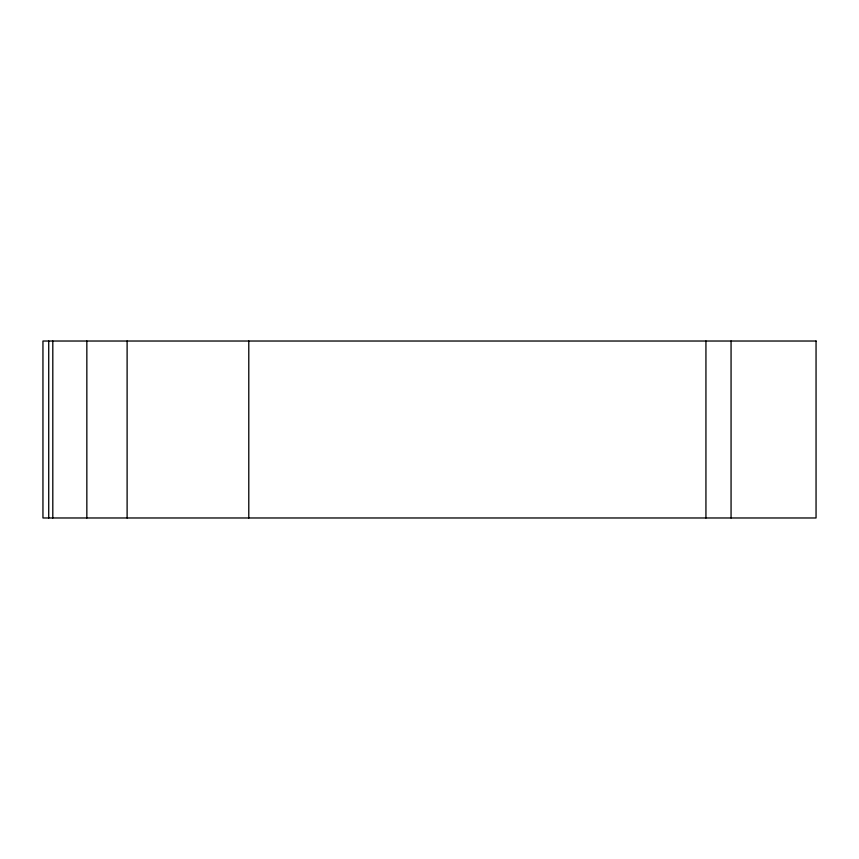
<?xml version="1.0" encoding="UTF-8"?>
<svg xmlns="http://www.w3.org/2000/svg" width="859" height="859" viewBox="0 0 859 859"><rect width="100%" height="100%" fill="white"/><g stroke="black" fill="none" stroke-linecap="round" stroke-linejoin="round"><path stroke-width="1.29" d="M731.063 341.023L731.063 517.977M705.937 341.023L705.937 517.977M248.788 341.023L248.788 517.977M127.111 341.023L127.111 517.977M86.845 341.023L86.845 517.977M52.807 341.023L52.807 517.977M48.727 341.023L48.727 517.977M816.05 341.023L42.95 341.023L42.95 517.977L816.05 517.977L816.05 341.023"/></g></svg>
